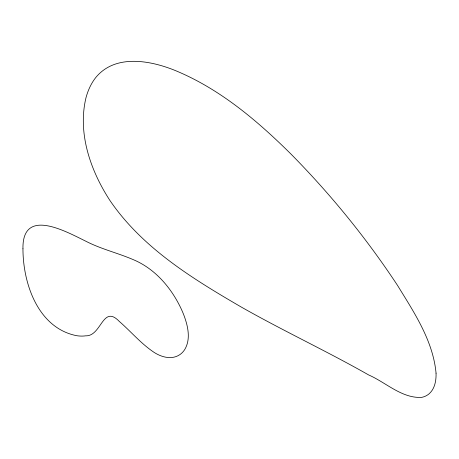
<?xml version="1.0" encoding="UTF-8"?>
<svg xmlns="http://www.w3.org/2000/svg" width="459" height="459" viewBox="0 0 459 459"><rect width="100%" height="100%" fill="white"/><g stroke="black" fill="none" stroke-linecap="round" stroke-linejoin="round"><path stroke-width="0.69" d="M22.956 248.789C22.967 283.714 38.131 328.168 76.733 335.707A79.229 38.011 52.7 0 0 85.638 335.827C101.617 336.493 102.495 304.03 119.225 321.357C130.402 331.059 140.052 342.523 152.216 351.083C159.893 356.729 171.138 360.487 179.767 354.692A73.692 35.354 52.7 0 0 184.92 349.213C190.841 338.954 187.972 326.395 184.162 315.924A62.631 30.047 52.7 0 0 178.585 303.634C168.573 284.672 153.186 267.907 133.104 259.576C117.602 252.926 101.02 249.048 85.971 241.285C66.331 231.715 22.17 206.716 22.956 248.789M436.05 373.15C436.274 380.545 434.885 388.825 428.993 393.902A50.777 28.383 58.5 0 1 421.546 397.391C401.837 398.464 385.709 382.336 368.652 374.951C326.802 351.141 283.094 330.807 241.227 307.019C192.516 278.688 142.215 247.906 109.89 200.422C90.561 170.639 77.496 133.529 85.936 97.933A126.81 70.875 58.5 0 1 96.063 77.169C115.364 54.116 149.686 60.318 174.259 70.112C219.213 88.386 256.965 120.327 291.075 154.167C330.675 194.306 366.454 238.273 397.494 285.355C414.104 312.459 433.055 340.658 436.05 373.15"/></g></svg>
